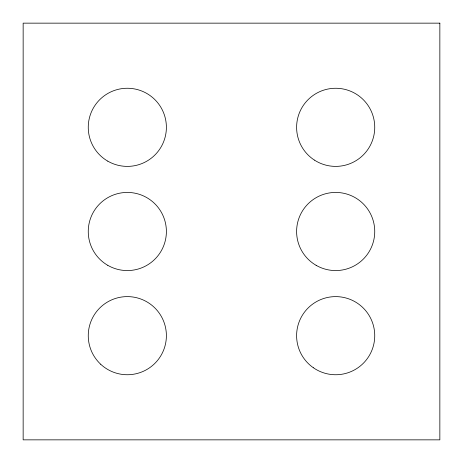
<?xml version="1.0" encoding="UTF-8"?>
<svg xmlns="http://www.w3.org/2000/svg" width="463" height="463" viewBox="0 0 463 463"><rect width="100%" height="100%" fill="white"/><g stroke="black" fill="none" stroke-linecap="round" stroke-linejoin="round"><path stroke-width="0.69" d="M439.85 23.15L23.15 23.15L23.15 439.85L439.85 439.85L439.85 23.15M313.358 367.744A39.066 39.066 0 0 0 374.602 338.968A39.066 39.066 0 0 0 319.065 300.319A39.066 39.066 0 0 0 313.358 367.744M100.662 364.225A39.066 39.066 0 0 0 165.384 344.489A39.066 39.066 0 0 0 115.929 298.305A39.066 39.066 0 0 0 100.662 364.225M316.142 265.334A39.066 39.066 0 0 0 374.741 231.5A39.066 39.066 0 0 0 316.142 197.666A39.066 39.066 0 0 0 316.142 265.334M107.792 161.159A39.066 39.066 0 0 0 166.391 127.325A39.066 39.066 0 0 0 107.792 93.491A39.066 39.066 0 0 0 107.792 161.159M314.418 160.1A39.066 39.066 0 0 0 374.689 129.345A39.066 39.066 0 0 0 317.919 92.531A39.066 39.066 0 0 0 314.418 160.1M107.792 265.334A39.066 39.066 0 0 0 166.391 231.5A39.066 39.066 0 0 0 107.792 197.666A39.066 39.066 0 0 0 107.792 265.334"/></g></svg>
